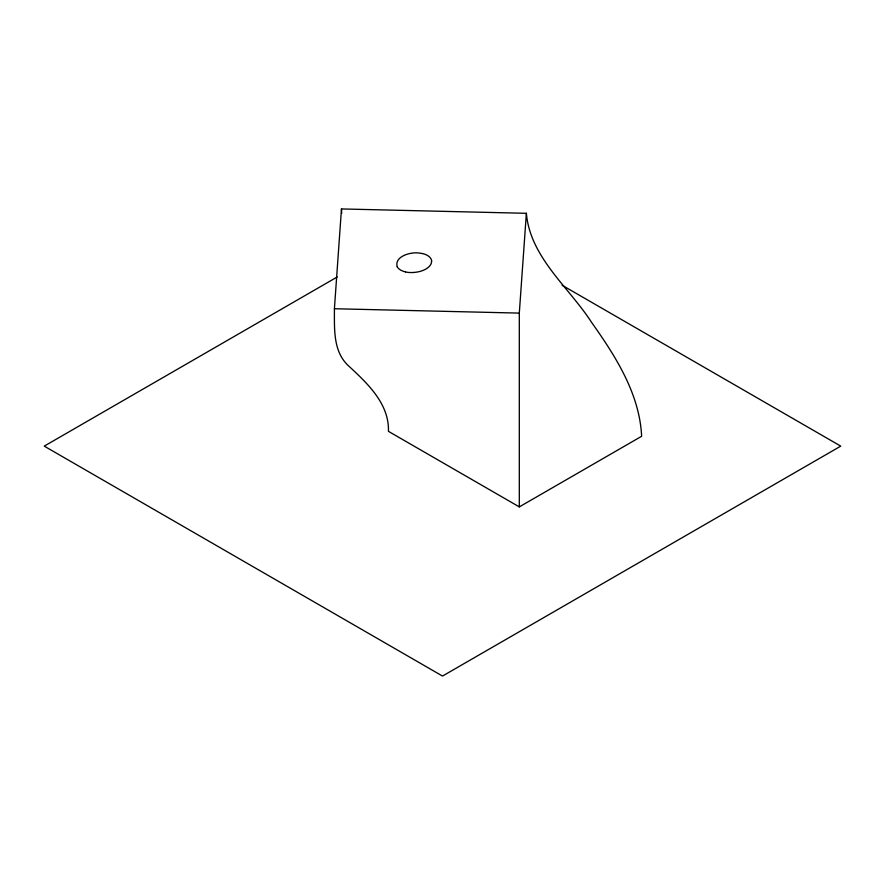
<?xml version="1.0" encoding="UTF-8"?>
<svg xmlns="http://www.w3.org/2000/svg" width="885" height="885" viewBox="0 0 885 885"><rect width="100%" height="100%" fill="white"/><g stroke="black" fill="none" stroke-linecap="round" stroke-linejoin="round"><path stroke-width="1.33" d="M334.408 308.732L341.477 208.937L526.376 213.307C530.192 257.38 568.889 287.205 591.512 322.273C615.451 356.08 639.634 393.703 641.625 436.283L519.307 506.895L388.449 431.349C389.245 403.814 367.773 383.725 349.177 366.445C332.716 352.031 334.53 328.578 334.408 308.732L519.307 313.102L526.376 213.307M337.251 276.961L44.25 446.128L442.5 676.063L840.75 446.128L562.097 285.247M413.317 272.558L409.058 272.491A15.952 9.204 0 0 1 405.728 271.983L405.573 271.938M397.232 266.827C394.057 256.362 410.795 251.716 419.07 253.044A16.096 9.293 0 0 1 422.388 253.564M341.698 213.362L341.477 208.937M431.626 261.108L431.249 263.498A20.399 11.782 0 0 1 413.306 272.48M519.307 313.102L519.307 506.895M422.41 253.519A14.58 8.419 0 0 1 431.659 261.108M405.374 271.894A14.293 8.253 0 0 1 397.199 266.839"/></g></svg>
